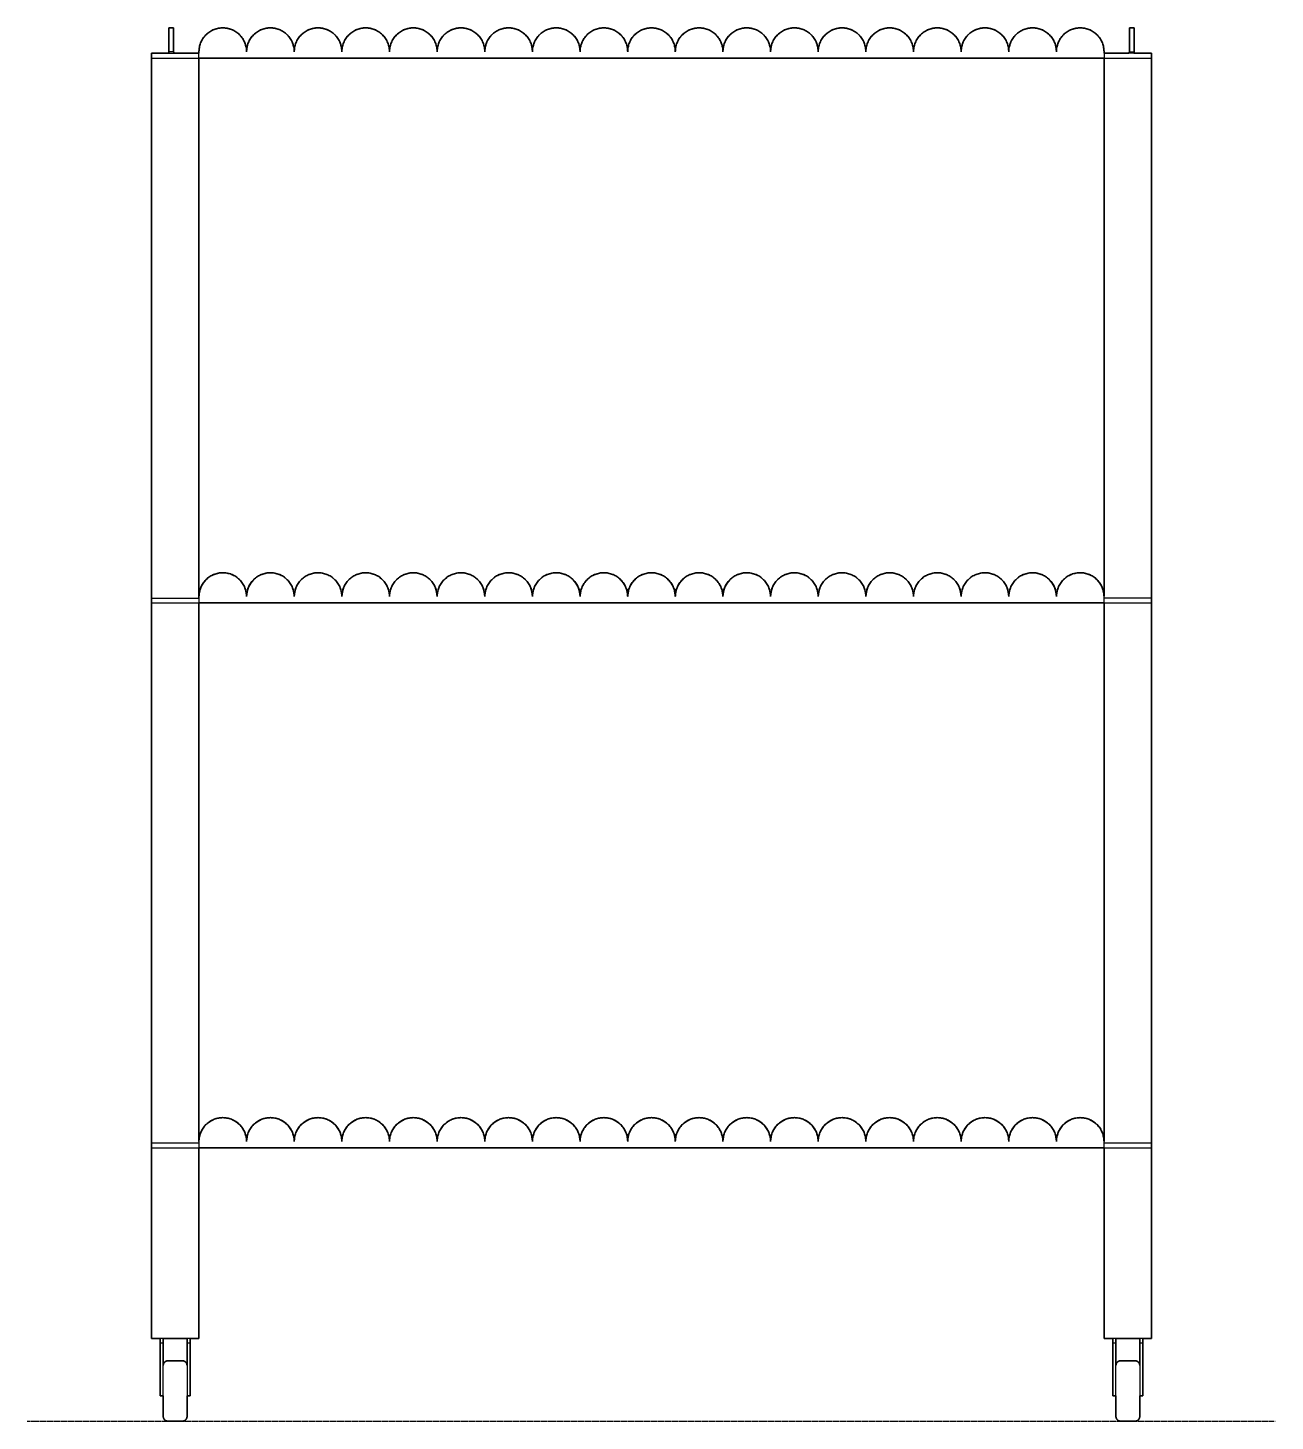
# Model space of a CAD drawing. Header units: millimetres. Extents: x 0 to 1565, y -726 to 877.
# Drawn here: x 0 to 786, y 0 to 877 of the extents above; entities that cross this region are included whole.
import ezdxf

# ---------------------------------------------------------------- set-up
doc = ezdxf.new("R2010")
doc.units = ezdxf.units.MM
doc.linetypes.add('Dots', pattern=[1, 0, -1])
doc.layers.add('Blocks', color=7, linetype='Continuous')
for name, color, linetype, lineweight, true_color in [('Blocks$Inner', 7, 'Continuous', 25, 0x007f00), ('Blocks$Outline', 7, 'Continuous', 35, 0xff3f3f), ('Groud', 7, 'Dots', 25, 0x243775)]:
    doc.layers.add(name, color=color, linetype=linetype, lineweight=lineweight, true_color=true_color)

# ---------------------------------------------------------------- blocks, each defined once
blk = doc.blocks.new('Arcs High Trolley Front')
at = {"layer": 'Blocks$Inner'}
for p, q in [((85.27, 49.04), (85.27, 52.04)), ((102.27, 49.04), (100.27, 49.04)), ((685.27, 49.04), (685.27, 52.04)), ((702.27, 49.04), (700.27, 49.04))]:
    blk.add_line(p, q, dxfattribs=at)
for points in [[(92.77, 861.04), (92.74, 861.04), (92.71, 861.04), (92.67, 861.05), (92.64, 861.05), (92.6, 861.06), (92.57, 861.06), (92.54, 861.07), (92.5, 861.08), (92.47, 861.09), (92.44, 861.1), (92.41, 861.11), (92.38, 861.12), (92.34, 861.14), (92.31, 861.15), (92.28, 861.17), (92.25, 861.19), (92.23, 861.21), (92.2, 861.22), (92.17, 861.25), (92.14, 861.27), (92.12, 861.29), (92.09, 861.31), (92.07, 861.33), (92.04, 861.36), (92.02, 861.38), (92, 861.41), (91.98, 861.44), (91.96, 861.47), (91.94, 861.49), (91.92, 861.52), (91.9, 861.55), (91.89, 861.58), (91.87, 861.61), (91.86, 861.64), (91.84, 861.67), (91.83, 861.71), (91.82, 861.74), (91.81, 861.77), (91.8, 861.81), (91.8, 861.84), (91.79, 861.87), (91.78, 861.91), (91.78, 861.94), (91.78, 861.97), (91.78, 862.01), (91.77, 862.04), (88.77, 862.04), (88.77, 877.04), (91.77, 877.04), (91.77, 862.04)], [(692.77, 861.04), (692.8, 861.04), (692.83, 861.04), (692.87, 861.05), (692.9, 861.05), (692.94, 861.06), (692.97, 861.06), (693, 861.07), (693.04, 861.08), (693.07, 861.09), (693.1, 861.1), (693.13, 861.11), (693.16, 861.12), (693.19, 861.14), (693.23, 861.15), (693.26, 861.17), (693.29, 861.19), (693.31, 861.21), (693.34, 861.22), (693.37, 861.25), (693.4, 861.27), (693.42, 861.29), (693.45, 861.31), (693.47, 861.33), (693.5, 861.36), (693.52, 861.38), (693.54, 861.41), (693.56, 861.44), (693.58, 861.47), (693.6, 861.49), (693.62, 861.52), (693.64, 861.55), (693.65, 861.58), (693.67, 861.61), (693.68, 861.64), (693.7, 861.67), (693.71, 861.71), (693.72, 861.74), (693.73, 861.77), (693.74, 861.81), (693.74, 861.84), (693.75, 861.87), (693.76, 861.91), (693.76, 861.94), (693.76, 861.97), (693.76, 862.01), (693.77, 862.04), (696.77, 862.04), (696.77, 877.04), (693.77, 877.04), (693.77, 862.04)], [(77.77, 518.04), (92.77, 518.04), (107.77, 518.04), (107.77, 550.04), (107.77, 858.04), (107.77, 858.06), (107.77, 862.04)], [(100.27, 17.23), (100.27, 15.93), (102.27, 15.93), (102.27, 17.23), (102.27, 49.04), (102.27, 52.04), (100.27, 52.04), (92.77, 52.04), (85.27, 52.04), (83.27, 52.04), (77.77, 52.04), (77.77, 172.04), (77.77, 175.04), (77.77, 483.04), (77.77, 515.04), (77.77, 518.04), (77.77, 550.04), (77.77, 858.04), (77.77, 861.04), (107.77, 861.04)], [(77.77, 858.04), (92.77, 858.04), (107.77, 858.04), (392.77, 858.04), (677.77, 858.04), (677.77, 858.04), (707.77, 858.04), (707.77, 861.04), (677.77, 861.04)], [(88.77, 862.04), (88.78, 861.92), (88.78, 861.79), (88.79, 861.66), (88.81, 861.54), (88.82, 861.41), (88.85, 861.29), (88.87, 861.16), (88.9, 861.04)], [(677.77, 862.04), (677.77, 858.06), (677.77, 858.04)], [(696.77, 862.04), (696.76, 861.92), (696.76, 861.79), (696.75, 861.66), (696.73, 861.54), (696.72, 861.41), (696.69, 861.29), (696.67, 861.16), (696.64, 861.04)], [(707.77, 518.04), (692.77, 518.04), (677.77, 518.04), (677.77, 550.04), (677.77, 858.04), (677.77, 858.06)], [(707.77, 858.04), (707.77, 550.04), (707.77, 518.04), (707.77, 515.04), (707.77, 483.04), (707.77, 175.04), (707.77, 172.04)], [(107.77, 519.04), (107.77, 515.06), (107.77, 515.04), (107.77, 483.04), (107.77, 175.04), (107.77, 175.04), (92.77, 175.04), (77.77, 175.04)], [(707.77, 175.04), (692.77, 175.04), (677.77, 175.04), (677.77, 483.04), (677.77, 515.04), (677.77, 515.06), (677.77, 519.04)], [(77.77, 515.04), (107.77, 515.04), (392.77, 515.04), (677.77, 515.04), (707.77, 515.04)], [(107.77, 176.04), (107.77, 172.06), (107.77, 172.04), (107.77, 52.04), (102.27, 52.04)], [(700.27, 17.23), (700.27, 15.93), (702.27, 15.93), (702.27, 17.23), (702.27, 49.04), (702.27, 52.04), (700.27, 52.04), (692.77, 52.04), (685.27, 52.04), (683.27, 52.04), (677.77, 52.04), (677.77, 172.04), (677.77, 172.06), (677.77, 176.04)], [(77.77, 172.04), (107.77, 172.04), (392.77, 172.04), (677.77, 172.04), (692.77, 172.04), (707.77, 172.04), (707.77, 52.04), (702.27, 52.04)], [(83.27, 49.04), (83.27, 17.23), (83.27, 15.93), (85.27, 15.93), (85.27, 17.23), (85.27, 49.04), (83.27, 49.04), (83.27, 52.04)], [(100.27, 52.04), (100.27, 49.04), (100.27, 35.04)], [(683.27, 52.04), (683.27, 49.04), (683.27, 17.23), (683.27, 15.93), (685.27, 15.93), (685.27, 17.23), (685.27, 49.04), (683.27, 49.04)], [(700.27, 52.04), (700.27, 49.04), (700.27, 35.04)]]:
    blk.add_lwpolyline(points, dxfattribs=at)
for points in [[(100.27, 35), (100.27, 19), (100.27, 3), (100.27, 2.9), (100.27, 2.8), (100.26, 2.69), (100.25, 2.59), (100.23, 2.49), (100.21, 2.39), (100.19, 2.29), (100.16, 2.19), (100.13, 2.09), (100.1, 2), (100.07, 1.9), (100.03, 1.8), (99.98, 1.71), (99.94, 1.62), (99.89, 1.53), (99.84, 1.44), (99.78, 1.35), (99.73, 1.27), (99.66, 1.19), (99.6, 1.11), (99.54, 1.03), (99.47, 0.95), (99.4, 0.88), (99.32, 0.81), (99.25, 0.74), (99.17, 0.67), (99.09, 0.61), (99, 0.55), (98.92, 0.49), (98.83, 0.44), (98.74, 0.39), (98.65, 0.34), (98.56, 0.29), (98.47, 0.25), (98.38, 0.21), (98.28, 0.17), (98.18, 0.14), (98.08, 0.11), (97.98, 0.09), (97.88, 0.06), (97.78, 0.04), (97.68, 0.03), (97.58, 0.02), (97.48, 0.01), (97.38, 0), (97.27, 0), (88.27, 0), (88.17, 0), (88.07, 0.01), (87.97, 0.02), (87.87, 0.03), (87.76, 0.04), (87.66, 0.06), (87.56, 0.09), (87.47, 0.11), (87.37, 0.14), (87.27, 0.17), (87.17, 0.21), (87.08, 0.25), (86.99, 0.29), (86.89, 0.34), (86.8, 0.39), (86.72, 0.44), (86.63, 0.49), (86.54, 0.55), (86.46, 0.61), (86.38, 0.67), (86.3, 0.74), (86.23, 0.81), (86.15, 0.88), (86.08, 0.95), (86.01, 1.03), (85.95, 1.11), (85.88, 1.19), (85.82, 1.27), (85.77, 1.35), (85.71, 1.44), (85.66, 1.53), (85.61, 1.62), (85.57, 1.71), (85.52, 1.8), (85.48, 1.9), (85.45, 2), (85.42, 2.09), (85.39, 2.19), (85.36, 2.29), (85.34, 2.39), (85.32, 2.49), (85.3, 2.59), (85.29, 2.69), (85.28, 2.8), (85.28, 2.9), (85.27, 3), (85.27, 35), (85.28, 35.1), (85.28, 35.2), (85.29, 35.31), (85.3, 35.41), (85.32, 35.51), (85.34, 35.61), (85.36, 35.71), (85.39, 35.81), (85.42, 35.91), (85.45, 36), (85.48, 36.1), (85.52, 36.2), (85.57, 36.29), (85.61, 36.38), (85.66, 36.47), (85.71, 36.56), (85.77, 36.65), (85.82, 36.73), (85.88, 36.81), (85.95, 36.89), (86.01, 36.97), (86.08, 37.05), (86.15, 37.12), (86.23, 37.19), (86.3, 37.26), (86.38, 37.33), (86.46, 37.39), (86.54, 37.45), (86.63, 37.51), (86.72, 37.56), (86.8, 37.61), (86.89, 37.66), (86.99, 37.71), (87.08, 37.75), (87.17, 37.79), (87.27, 37.83), (87.37, 37.86), (87.47, 37.89), (87.56, 37.91), (87.66, 37.94), (87.76, 37.96), (87.87, 37.97), (87.97, 37.98), (88.07, 37.99), (88.17, 38), (88.27, 38), (97.27, 38), (97.38, 38), (97.48, 37.99), (97.58, 37.98), (97.68, 37.97), (97.78, 37.96), (97.88, 37.94), (97.98, 37.91), (98.08, 37.89), (98.18, 37.86), (98.28, 37.83), (98.38, 37.79), (98.47, 37.75), (98.56, 37.71), (98.65, 37.66), (98.74, 37.61), (98.83, 37.56), (98.92, 37.51), (99, 37.45), (99.09, 37.39), (99.17, 37.33), (99.25, 37.26), (99.32, 37.19), (99.4, 37.12), (99.47, 37.05), (99.54, 36.97), (99.6, 36.89), (99.66, 36.81), (99.73, 36.73), (99.78, 36.65), (99.84, 36.56), (99.89, 36.47), (99.94, 36.38), (99.98, 36.29), (100.03, 36.2), (100.07, 36.1), (100.1, 36), (100.13, 35.91), (100.16, 35.81), (100.19, 35.71), (100.21, 35.61), (100.23, 35.51), (100.25, 35.41), (100.26, 35.31), (100.27, 35.2), (100.27, 35.1)], [(700.27, 35), (700.27, 19), (700.27, 3), (700.26, 2.9), (700.26, 2.8), (700.25, 2.69), (700.24, 2.59), (700.22, 2.49), (700.2, 2.39), (700.18, 2.29), (700.15, 2.19), (700.12, 2.09), (700.09, 2), (700.06, 1.9), (700.02, 1.8), (699.97, 1.71), (699.93, 1.62), (699.88, 1.53), (699.83, 1.44), (699.77, 1.35), (699.72, 1.27), (699.66, 1.19), (699.59, 1.11), (699.53, 1.03), (699.46, 0.95), (699.39, 0.88), (699.31, 0.81), (699.24, 0.74), (699.16, 0.67), (699.08, 0.61), (699, 0.55), (698.91, 0.49), (698.82, 0.44), (698.74, 0.39), (698.65, 0.34), (698.55, 0.29), (698.46, 0.25), (698.37, 0.21), (698.27, 0.17), (698.17, 0.14), (698.07, 0.11), (697.98, 0.09), (697.88, 0.06), (697.78, 0.04), (697.67, 0.03), (697.57, 0.02), (697.47, 0.01), (697.37, 0), (697.27, 0), (688.27, 0), (688.16, 0), (688.06, 0.01), (687.96, 0.02), (687.86, 0.03), (687.76, 0.04), (687.66, 0.06), (687.56, 0.09), (687.46, 0.11), (687.36, 0.14), (687.26, 0.17), (687.16, 0.21), (687.07, 0.25), (686.98, 0.29), (686.89, 0.34), (686.8, 0.39), (686.71, 0.44), (686.62, 0.49), (686.54, 0.55), (686.45, 0.61), (686.37, 0.67), (686.29, 0.74), (686.22, 0.81), (686.14, 0.88), (686.07, 0.95), (686, 1.03), (685.94, 1.11), (685.88, 1.19), (685.81, 1.27), (685.76, 1.35), (685.7, 1.44), (685.65, 1.53), (685.6, 1.62), (685.56, 1.71), (685.51, 1.8), (685.47, 1.9), (685.44, 2), (685.41, 2.09), (685.38, 2.19), (685.35, 2.29), (685.33, 2.39), (685.31, 2.49), (685.29, 2.59), (685.28, 2.69), (685.27, 2.8), (685.27, 2.9), (685.27, 3), (685.27, 35), (685.27, 35.1), (685.27, 35.2), (685.28, 35.31), (685.29, 35.41), (685.31, 35.51), (685.33, 35.61), (685.35, 35.71), (685.38, 35.81), (685.41, 35.91), (685.44, 36), (685.47, 36.1), (685.51, 36.2), (685.56, 36.29), (685.6, 36.38), (685.65, 36.47), (685.7, 36.56), (685.76, 36.65), (685.81, 36.73), (685.88, 36.81), (685.94, 36.89), (686, 36.97), (686.07, 37.05), (686.14, 37.12), (686.22, 37.19), (686.29, 37.26), (686.37, 37.33), (686.45, 37.39), (686.54, 37.45), (686.62, 37.51), (686.71, 37.56), (686.8, 37.61), (686.89, 37.66), (686.98, 37.71), (687.07, 37.75), (687.16, 37.79), (687.26, 37.83), (687.36, 37.86), (687.46, 37.89), (687.56, 37.91), (687.66, 37.94), (687.76, 37.96), (687.86, 37.97), (687.96, 37.98), (688.06, 37.99), (688.16, 38), (688.27, 38), (697.27, 38), (697.37, 38), (697.47, 37.99), (697.57, 37.98), (697.67, 37.97), (697.78, 37.96), (697.88, 37.94), (697.98, 37.91), (698.07, 37.89), (698.17, 37.86), (698.27, 37.83), (698.37, 37.79), (698.46, 37.75), (698.55, 37.71), (698.65, 37.66), (698.74, 37.61), (698.82, 37.56), (698.91, 37.51), (699, 37.45), (699.08, 37.39), (699.16, 37.33), (699.24, 37.26), (699.31, 37.19), (699.39, 37.12), (699.46, 37.05), (699.53, 36.97), (699.59, 36.89), (699.66, 36.81), (699.72, 36.73), (699.77, 36.65), (699.83, 36.56), (699.88, 36.47), (699.93, 36.38), (699.97, 36.29), (700.02, 36.2), (700.06, 36.1), (700.09, 36), (700.12, 35.91), (700.15, 35.81), (700.18, 35.71), (700.2, 35.61), (700.22, 35.51), (700.24, 35.41), (700.25, 35.31), (700.26, 35.2), (700.26, 35.1)]]:
    blk.add_lwpolyline(points, close=True, dxfattribs=at)
at = {"layer": 'Blocks$Inner', "extrusion": (0, 0, -1)}
for centre in [(-122.77, 862.04), (-152.77, 862.04), (-182.77, 862.04), (-212.77, 862.04), (-242.77, 862.04), (-272.77, 862.04), (-302.77, 862.04), (-332.77, 862.04), (-362.77, 862.04), (-392.77, 862.04), (-422.77, 862.04), (-452.77, 862.04), (-482.77, 862.04), (-512.77, 862.04), (-542.77, 862.04), (-572.77, 862.04), (-602.77, 862.04), (-632.77, 862.04), (-662.77, 862.04), (-122.77, 176.04), (-152.77, 176.04), (-182.77, 176.04), (-212.77, 176.04), (-242.77, 176.04), (-272.77, 176.04), (-302.77, 176.04), (-332.77, 176.04), (-362.77, 176.04), (-392.77, 176.04), (-422.77, 176.04), (-452.77, 176.04), (-482.77, 176.04), (-512.77, 176.04), (-542.77, 176.04), (-572.77, 176.04), (-602.77, 176.04), (-632.77, 176.04), (-662.77, 176.04)]:
    blk.add_arc(centre, 15, 0, 180, dxfattribs=at)
at = {"layer": 'Blocks$Inner'}
for centre in [(122.77, 519.04), (152.77, 519.04), (182.77, 519.04), (212.77, 519.04), (242.77, 519.04), (272.77, 519.04), (302.77, 519.04), (332.77, 519.04), (362.77, 519.04), (392.77, 519.04), (422.77, 519.04), (452.77, 519.04), (482.77, 519.04), (512.77, 519.04), (542.77, 519.04), (572.77, 519.04), (602.77, 519.04), (632.77, 519.04), (662.77, 519.04)]:
    blk.add_arc(centre, 15, 0, 180, dxfattribs=at)
at = {"layer": 'Blocks$Outline'}
for points in [[(88.77, 877.04), (91.77, 877.04)], [(88.77, 862.04), (88.77, 877.04)], [(91.77, 877.04), (91.77, 862.04)], [(693.77, 862.04), (693.77, 877.04)], [(693.77, 877.04), (696.77, 877.04)], [(696.77, 877.04), (696.77, 862.04)], [(77.77, 858.04), (77.77, 861.04)], [(77.77, 861.04), (88.9, 861.04)], [(88.78, 861.92), (88.77, 862.04)], [(88.78, 861.79), (88.78, 861.92)], [(88.79, 861.66), (88.78, 861.79)], [(88.81, 861.54), (88.79, 861.66)], [(88.82, 861.41), (88.81, 861.54)], [(88.85, 861.29), (88.82, 861.41)], [(88.87, 861.16), (88.85, 861.29)], [(88.9, 861.04), (88.87, 861.16)], [(91.77, 862.04), (91.78, 862.01)], [(91.78, 862.01), (91.78, 861.97)], [(91.78, 861.97), (91.78, 861.94)], [(91.78, 861.94), (91.78, 861.91)], [(91.78, 861.91), (91.79, 861.87)], [(91.79, 861.87), (91.8, 861.84)], [(91.8, 861.84), (91.8, 861.81)], [(91.8, 861.81), (91.81, 861.77)], [(91.81, 861.77), (91.82, 861.74)], [(91.82, 861.74), (91.83, 861.71)], [(91.83, 861.71), (91.84, 861.67)], [(91.84, 861.67), (91.86, 861.64)], [(91.86, 861.64), (91.87, 861.61)], [(91.87, 861.61), (91.89, 861.58)], [(91.89, 861.58), (91.9, 861.55)], [(91.9, 861.55), (91.92, 861.52)], [(91.92, 861.52), (91.94, 861.49)], [(91.94, 861.49), (91.96, 861.47)], [(91.96, 861.47), (91.98, 861.44)], [(91.98, 861.44), (92, 861.41)], [(92, 861.41), (92.02, 861.38)], [(92.02, 861.38), (92.04, 861.36)], [(92.04, 861.36), (92.07, 861.33)], [(92.07, 861.33), (92.09, 861.31)], [(92.09, 861.31), (92.12, 861.29)], [(92.12, 861.29), (92.14, 861.27)], [(92.14, 861.27), (92.17, 861.25)], [(92.17, 861.25), (92.2, 861.22)], [(92.2, 861.22), (92.23, 861.21)], [(92.23, 861.21), (92.25, 861.19)], [(92.25, 861.19), (92.28, 861.17)], [(92.28, 861.17), (92.31, 861.15)], [(92.31, 861.15), (92.34, 861.14)], [(92.34, 861.14), (92.38, 861.12)], [(92.38, 861.12), (92.41, 861.11)], [(92.41, 861.11), (92.44, 861.1)], [(92.44, 861.1), (92.47, 861.09)], [(92.47, 861.09), (92.5, 861.08)], [(92.5, 861.08), (92.54, 861.07)], [(92.54, 861.07), (92.57, 861.06)], [(92.57, 861.06), (92.6, 861.06)], [(92.6, 861.06), (92.64, 861.05)], [(92.64, 861.05), (92.67, 861.05)], [(92.67, 861.05), (92.71, 861.04)], [(92.71, 861.04), (92.74, 861.04)], [(92.74, 861.04), (107.77, 861.04)], [(107.77, 861.04), (107.77, 862.04)], [(677.77, 862.04), (677.77, 861.04)], [(677.77, 861.04), (692.77, 861.04)], [(692.77, 861.04), (692.8, 861.04)], [(692.8, 861.04), (692.83, 861.04)], [(692.83, 861.04), (692.87, 861.05)], [(692.87, 861.05), (692.9, 861.05)], [(692.9, 861.05), (692.94, 861.06)], [(692.94, 861.06), (692.97, 861.06)], [(692.97, 861.06), (693, 861.07)], [(693, 861.07), (693.04, 861.08)], [(693.04, 861.08), (693.07, 861.09)], [(693.07, 861.09), (693.1, 861.1)], [(693.1, 861.1), (693.13, 861.11)], [(693.13, 861.11), (693.16, 861.12)], [(693.16, 861.12), (693.19, 861.14)], [(693.19, 861.14), (693.23, 861.15)], [(693.23, 861.15), (693.26, 861.17)], [(693.26, 861.17), (693.29, 861.19)], [(693.29, 861.19), (693.31, 861.21)], [(693.31, 861.21), (693.34, 861.22)], [(693.34, 861.22), (693.37, 861.25)], [(693.37, 861.25), (693.4, 861.27)], [(693.4, 861.27), (693.42, 861.29)], [(693.42, 861.29), (693.45, 861.31)], [(693.45, 861.31), (693.47, 861.33)], [(693.47, 861.33), (693.5, 861.36)], [(693.5, 861.36), (693.52, 861.38)], [(693.52, 861.38), (693.54, 861.41)], [(693.54, 861.41), (693.56, 861.44)], [(693.56, 861.44), (693.58, 861.47)], [(693.58, 861.47), (693.6, 861.49)], [(693.6, 861.49), (693.62, 861.52)], [(693.62, 861.52), (693.64, 861.55)], [(693.64, 861.55), (693.65, 861.58)], [(693.65, 861.58), (693.67, 861.61)], [(693.67, 861.61), (693.68, 861.64)], [(693.68, 861.64), (693.7, 861.67)], [(693.7, 861.67), (693.71, 861.71)], [(693.71, 861.71), (693.72, 861.74)], [(693.72, 861.74), (693.73, 861.77)], [(693.73, 861.77), (693.74, 861.81)], [(693.74, 861.84), (693.75, 861.87)], [(693.74, 861.81), (693.74, 861.84)], [(693.75, 861.87), (693.76, 861.91)], [(693.76, 862.01), (693.77, 862.04)], [(693.76, 861.97), (693.76, 862.01)], [(693.76, 861.94), (693.76, 861.97)], [(693.76, 861.91), (693.76, 861.94)], [(696.67, 861.16), (696.64, 861.04)], [(696.64, 861.04), (707.77, 861.04)], [(696.69, 861.29), (696.67, 861.16)], [(696.72, 861.41), (696.69, 861.29)], [(696.73, 861.54), (696.72, 861.41)], [(696.75, 861.66), (696.73, 861.54)], [(696.76, 861.79), (696.75, 861.66)], [(696.77, 862.04), (696.76, 861.92)], [(696.76, 861.92), (696.76, 861.79)], [(707.77, 861.04), (707.77, 858.04)], [(77.77, 550.04), (77.77, 858.04)], [(392.77, 858.04), (107.77, 858.04)], [(107.77, 858.04), (107.77, 550.04)], [(677.77, 858.04), (392.77, 858.04)], [(677.77, 550.04), (677.77, 858.04)], [(707.77, 858.04), (707.77, 550.04)], [(77.77, 518.04), (77.77, 550.04)], [(107.77, 550.04), (107.77, 519.37)], [(677.77, 519.37), (677.77, 550.04)], [(707.77, 550.04), (707.77, 518.04)], [(77.77, 515.04), (77.77, 518.04)], [(707.77, 518.04), (707.77, 515.04)], [(77.77, 483.04), (77.77, 515.04)], [(392.77, 515.04), (107.77, 515.04)], [(107.77, 515.04), (107.77, 483.04)], [(677.77, 515.04), (392.77, 515.04)], [(677.77, 483.04), (677.77, 515.04)], [(707.77, 515.04), (707.77, 483.04)], [(77.77, 175.04), (77.77, 483.04)], [(107.77, 483.04), (107.77, 176.54)], [(677.76, 176.21), (677.77, 483.04)], [(707.77, 483.04), (707.77, 175.04)], [(77.77, 172.04), (77.77, 175.04)], [(77.77, 52.04), (77.77, 172.04)], [(392.77, 172.04), (107.77, 172.04)], [(107.77, 172.04), (107.77, 52.04)], [(677.77, 172.04), (392.77, 172.04)], [(677.77, 52.04), (677.77, 172.04)], [(707.77, 175.04), (707.77, 172.04)], [(707.77, 172.04), (707.77, 52.04)], [(83.27, 52.04), (77.77, 52.04)], [(83.27, 49.04), (83.27, 52.04)], [(83.27, 17.23), (83.27, 49.04)], [(92.77, 52.04), (85.27, 52.04)], [(85.27, 52.04), (85.27, 49.04)], [(85.27, 49.04), (85.27, 35)], [(100.27, 52.04), (92.77, 52.04)], [(100.27, 49.04), (100.27, 52.04)], [(100.27, 35.04), (100.27, 49.04)], [(107.77, 52.04), (102.27, 52.04)], [(102.27, 52.04), (102.27, 49.04)], [(102.27, 49.04), (102.27, 17.23)], [(683.27, 52.04), (677.77, 52.04)], [(683.27, 49.04), (683.27, 52.04)], [(683.27, 17.23), (683.27, 49.04)], [(692.77, 52.04), (685.27, 52.04)], [(685.27, 52.04), (685.27, 49.04)], [(685.27, 49.04), (685.27, 35)], [(700.27, 52.04), (692.77, 52.04)], [(700.27, 49.04), (700.27, 52.04)], [(700.27, 35.04), (700.27, 49.04)], [(707.77, 52.04), (702.27, 52.04)], [(702.27, 52.04), (702.27, 49.04)], [(702.27, 49.04), (702.27, 17.23)], [(85.27, 35), (85.28, 35.1)], [(85.28, 35.2), (85.29, 35.31)], [(85.28, 35.1), (85.28, 35.2)], [(85.29, 35.31), (85.3, 35.41)], [(85.3, 35.41), (85.32, 35.51)], [(85.32, 35.51), (85.34, 35.61)], [(85.34, 35.61), (85.36, 35.71)], [(85.36, 35.71), (85.39, 35.81)], [(85.39, 35.81), (85.42, 35.91)], [(85.42, 35.91), (85.45, 36)], [(85.45, 36), (85.48, 36.1)], [(85.48, 36.1), (85.52, 36.2)], [(85.52, 36.2), (85.57, 36.29)], [(85.57, 36.29), (85.61, 36.38)], [(85.61, 36.38), (85.66, 36.47)], [(85.66, 36.47), (85.71, 36.56)], [(85.71, 36.56), (85.77, 36.65)], [(85.77, 36.65), (85.82, 36.73)], [(85.82, 36.73), (85.88, 36.81)], [(85.88, 36.81), (85.95, 36.89)], [(85.95, 36.89), (86.01, 36.97)], [(86.01, 36.97), (86.08, 37.05)], [(86.08, 37.05), (86.15, 37.12)], [(86.15, 37.12), (86.23, 37.19)], [(86.23, 37.19), (86.3, 37.26)], [(86.3, 37.26), (86.38, 37.33)], [(86.38, 37.33), (86.46, 37.39)], [(86.46, 37.39), (86.54, 37.45)], [(86.54, 37.45), (86.63, 37.51)], [(86.63, 37.51), (86.72, 37.56)], [(86.72, 37.56), (86.8, 37.61)], [(86.8, 37.61), (86.89, 37.66)], [(86.89, 37.66), (86.99, 37.71)], [(86.99, 37.71), (87.08, 37.75)], [(87.08, 37.75), (87.17, 37.79)], [(87.17, 37.79), (87.27, 37.83)], [(87.27, 37.83), (87.37, 37.86)], [(87.37, 37.86), (87.47, 37.89)], [(87.47, 37.89), (87.56, 37.91)], [(87.56, 37.91), (87.66, 37.94)], [(87.66, 37.94), (87.76, 37.96)], [(87.76, 37.96), (87.87, 37.97)], [(87.87, 37.97), (87.97, 37.98)], [(87.97, 37.98), (88.07, 37.99)], [(88.07, 37.99), (88.17, 38)], [(88.17, 38), (88.27, 38)], [(88.27, 38), (97.27, 38)], [(97.27, 38), (97.38, 38)], [(97.38, 38), (97.48, 37.99)], [(97.48, 37.99), (97.58, 37.98)], [(97.58, 37.98), (97.68, 37.97)], [(97.68, 37.97), (97.78, 37.96)], [(97.78, 37.96), (97.88, 37.94)], [(97.88, 37.94), (97.98, 37.91)], [(97.98, 37.91), (98.08, 37.89)], [(98.08, 37.89), (98.18, 37.86)], [(98.18, 37.86), (98.28, 37.83)], [(98.28, 37.83), (98.38, 37.79)], [(98.38, 37.79), (98.47, 37.75)], [(98.47, 37.75), (98.56, 37.71)], [(98.56, 37.71), (98.65, 37.66)], [(98.65, 37.66), (98.74, 37.61)], [(98.74, 37.61), (98.83, 37.56)], [(98.83, 37.56), (98.92, 37.51)], [(98.92, 37.51), (99, 37.45)], [(99, 37.45), (99.09, 37.39)], [(99.09, 37.39), (99.17, 37.33)], [(99.17, 37.33), (99.25, 37.26)], [(99.25, 37.26), (99.32, 37.19)], [(99.32, 37.19), (99.4, 37.12)], [(99.4, 37.12), (99.47, 37.05)], [(99.47, 37.05), (99.54, 36.97)], [(99.54, 36.97), (99.6, 36.89)], [(99.6, 36.89), (99.66, 36.81)], [(99.66, 36.81), (99.73, 36.73)], [(99.73, 36.73), (99.78, 36.65)], [(99.78, 36.65), (99.84, 36.56)], [(99.84, 36.56), (99.89, 36.47)], [(99.89, 36.47), (99.94, 36.38)], [(99.94, 36.38), (99.98, 36.29)], [(99.98, 36.29), (100.03, 36.2)], [(100.03, 36.2), (100.07, 36.1)], [(100.07, 36.1), (100.1, 36)], [(100.1, 36), (100.13, 35.91)], [(100.13, 35.91), (100.16, 35.81)], [(100.16, 35.81), (100.19, 35.71)], [(100.19, 35.71), (100.21, 35.61)], [(100.21, 35.61), (100.23, 35.51)], [(100.23, 35.51), (100.25, 35.41)], [(100.25, 35.41), (100.26, 35.31)], [(100.26, 35.31), (100.27, 35.2)], [(100.27, 35.2), (100.27, 35.1)], [(100.27, 35.1), (100.27, 35.04)], [(685.27, 35.2), (685.28, 35.31)], [(685.27, 35.1), (685.27, 35.2)], [(685.27, 35), (685.27, 35.1)], [(685.28, 35.31), (685.29, 35.41)], [(685.29, 35.41), (685.31, 35.51)], [(685.31, 35.51), (685.33, 35.61)], [(685.33, 35.61), (685.35, 35.71)], [(685.35, 35.71), (685.38, 35.81)], [(685.38, 35.81), (685.41, 35.91)], [(685.41, 35.91), (685.44, 36)], [(685.44, 36), (685.47, 36.1)], [(685.47, 36.1), (685.51, 36.2)], [(685.51, 36.2), (685.56, 36.29)], [(685.56, 36.29), (685.6, 36.38)], [(685.6, 36.38), (685.65, 36.47)], [(685.65, 36.47), (685.7, 36.56)], [(685.7, 36.56), (685.76, 36.65)], [(685.76, 36.65), (685.81, 36.73)], [(685.81, 36.73), (685.88, 36.81)], [(685.88, 36.81), (685.94, 36.89)], [(685.94, 36.89), (686, 36.97)], [(686, 36.97), (686.07, 37.05)], [(686.07, 37.05), (686.14, 37.12)], [(686.14, 37.12), (686.22, 37.19)], [(686.22, 37.19), (686.29, 37.26)], [(686.29, 37.26), (686.37, 37.33)], [(686.37, 37.33), (686.45, 37.39)], [(686.45, 37.39), (686.54, 37.45)], [(686.54, 37.45), (686.62, 37.51)], [(686.62, 37.51), (686.71, 37.56)], [(686.71, 37.56), (686.8, 37.61)], [(686.8, 37.61), (686.89, 37.66)], [(686.89, 37.66), (686.98, 37.71)], [(686.98, 37.71), (687.07, 37.75)], [(687.07, 37.75), (687.16, 37.79)], [(687.16, 37.79), (687.26, 37.83)], [(687.26, 37.83), (687.36, 37.86)], [(687.36, 37.86), (687.46, 37.89)], [(687.46, 37.89), (687.56, 37.91)], [(687.56, 37.91), (687.66, 37.94)], [(687.66, 37.94), (687.76, 37.96)], [(687.76, 37.96), (687.86, 37.97)], [(687.86, 37.97), (687.96, 37.98)], [(687.96, 37.98), (688.06, 37.99)], [(688.06, 37.99), (688.16, 38)], [(688.16, 38), (688.27, 38)], [(688.27, 38), (697.27, 38)], [(697.27, 38), (697.37, 38)], [(697.37, 38), (697.47, 37.99)], [(697.47, 37.99), (697.57, 37.98)], [(697.57, 37.98), (697.67, 37.97)], [(697.67, 37.97), (697.78, 37.96)], [(697.78, 37.96), (697.88, 37.94)], [(697.88, 37.94), (697.98, 37.91)], [(697.98, 37.91), (698.07, 37.89)], [(698.07, 37.89), (698.17, 37.86)], [(698.17, 37.86), (698.27, 37.83)], [(698.27, 37.83), (698.37, 37.79)], [(698.37, 37.79), (698.46, 37.75)], [(698.46, 37.75), (698.55, 37.71)], [(698.55, 37.71), (698.65, 37.66)], [(698.65, 37.66), (698.74, 37.61)], [(698.74, 37.61), (698.82, 37.56)], [(698.82, 37.56), (698.91, 37.51)], [(698.91, 37.51), (699, 37.45)], [(699, 37.45), (699.08, 37.39)], [(699.08, 37.39), (699.16, 37.33)], [(699.16, 37.33), (699.24, 37.26)], [(699.24, 37.26), (699.31, 37.19)], [(699.31, 37.19), (699.39, 37.12)], [(699.39, 37.12), (699.46, 37.05)], [(699.46, 37.05), (699.53, 36.97)], [(699.53, 36.97), (699.59, 36.89)], [(699.59, 36.89), (699.66, 36.81)], [(699.66, 36.81), (699.72, 36.73)], [(699.72, 36.73), (699.77, 36.65)], [(699.77, 36.65), (699.83, 36.56)], [(699.83, 36.56), (699.88, 36.47)], [(699.88, 36.47), (699.93, 36.38)], [(699.93, 36.38), (699.97, 36.29)], [(699.97, 36.29), (700.02, 36.2)], [(700.02, 36.2), (700.06, 36.1)], [(700.06, 36.1), (700.09, 36)], [(700.09, 36), (700.12, 35.91)], [(700.12, 35.91), (700.15, 35.81)], [(700.15, 35.81), (700.18, 35.71)], [(700.18, 35.71), (700.2, 35.61)], [(700.2, 35.61), (700.22, 35.51)], [(700.22, 35.51), (700.24, 35.41)], [(700.24, 35.41), (700.25, 35.31)], [(700.25, 35.31), (700.26, 35.2)], [(700.26, 35.2), (700.26, 35.1)], [(700.26, 35.1), (700.27, 35.04)], [(83.27, 15.93), (83.27, 17.23)], [(85.27, 15.93), (83.27, 15.93)], [(85.27, 3), (85.27, 15.93)], [(102.27, 15.93), (100.27, 15.93)], [(100.27, 15.93), (100.27, 3)], [(102.27, 17.23), (102.27, 15.93)], [(683.27, 15.93), (683.27, 17.23)], [(685.27, 15.93), (683.27, 15.93)], [(685.27, 3), (685.27, 15.93)], [(702.27, 15.93), (700.27, 15.93)], [(700.27, 15.93), (700.27, 3)], [(702.27, 17.23), (702.27, 15.93)], [(85.28, 2.9), (85.27, 3)], [(85.28, 2.8), (85.28, 2.9)], [(85.29, 2.69), (85.28, 2.8)], [(85.3, 2.59), (85.29, 2.69)], [(85.32, 2.49), (85.3, 2.59)], [(85.34, 2.39), (85.32, 2.49)], [(85.36, 2.29), (85.34, 2.39)], [(85.39, 2.19), (85.36, 2.29)], [(85.42, 2.09), (85.39, 2.19)], [(85.45, 2), (85.42, 2.09)], [(85.48, 1.9), (85.45, 2)], [(85.52, 1.8), (85.48, 1.9)], [(85.57, 1.71), (85.52, 1.8)], [(85.61, 1.62), (85.57, 1.71)], [(85.66, 1.53), (85.61, 1.62)], [(85.71, 1.44), (85.66, 1.53)], [(85.77, 1.35), (85.71, 1.44)], [(85.82, 1.27), (85.77, 1.35)], [(85.88, 1.19), (85.82, 1.27)], [(85.95, 1.11), (85.88, 1.19)], [(86.01, 1.03), (85.95, 1.11)], [(86.08, 0.95), (86.01, 1.03)], [(86.15, 0.88), (86.08, 0.95)], [(86.23, 0.81), (86.15, 0.88)], [(86.3, 0.74), (86.23, 0.81)], [(86.38, 0.67), (86.3, 0.74)], [(86.46, 0.61), (86.38, 0.67)], [(86.54, 0.55), (86.46, 0.61)], [(86.63, 0.49), (86.54, 0.55)], [(86.72, 0.44), (86.63, 0.49)], [(86.8, 0.39), (86.72, 0.44)], [(86.89, 0.34), (86.8, 0.39)], [(86.99, 0.29), (86.89, 0.34)], [(87.08, 0.25), (86.99, 0.29)], [(87.17, 0.21), (87.08, 0.25)], [(87.27, 0.17), (87.17, 0.21)], [(87.37, 0.14), (87.27, 0.17)], [(87.47, 0.11), (87.37, 0.14)], [(87.56, 0.09), (87.47, 0.11)], [(87.66, 0.06), (87.56, 0.09)], [(87.76, 0.04), (87.66, 0.06)], [(87.87, 0.03), (87.76, 0.04)], [(87.97, 0.02), (87.87, 0.03)], [(88.07, 0.01), (87.97, 0.02)], [(88.17, 0), (88.07, 0.01)], [(88.27, 0), (88.17, 0)], [(97.27, 0), (88.27, 0)], [(97.38, 0), (97.27, 0)], [(97.48, 0.01), (97.38, 0)], [(97.58, 0.02), (97.48, 0.01)], [(97.68, 0.03), (97.58, 0.02)], [(97.78, 0.04), (97.68, 0.03)], [(97.88, 0.06), (97.78, 0.04)], [(97.98, 0.09), (97.88, 0.06)], [(98.08, 0.11), (97.98, 0.09)], [(98.18, 0.14), (98.08, 0.11)], [(98.28, 0.17), (98.18, 0.14)], [(98.38, 0.21), (98.28, 0.17)], [(98.47, 0.25), (98.38, 0.21)], [(98.56, 0.29), (98.47, 0.25)], [(98.65, 0.34), (98.56, 0.29)], [(98.74, 0.39), (98.65, 0.34)], [(98.83, 0.44), (98.74, 0.39)], [(98.92, 0.49), (98.83, 0.44)], [(99, 0.55), (98.92, 0.49)], [(99.09, 0.61), (99, 0.55)], [(99.17, 0.67), (99.09, 0.61)], [(99.25, 0.74), (99.17, 0.67)], [(99.32, 0.81), (99.25, 0.74)], [(99.4, 0.88), (99.32, 0.81)], [(99.47, 0.95), (99.4, 0.88)], [(99.54, 1.03), (99.47, 0.95)], [(99.6, 1.11), (99.54, 1.03)], [(99.66, 1.19), (99.6, 1.11)], [(99.73, 1.27), (99.66, 1.19)], [(99.78, 1.35), (99.73, 1.27)], [(99.84, 1.44), (99.78, 1.35)], [(99.89, 1.53), (99.84, 1.44)], [(99.94, 1.62), (99.89, 1.53)], [(99.98, 1.71), (99.94, 1.62)], [(100.03, 1.8), (99.98, 1.71)], [(100.07, 1.9), (100.03, 1.8)], [(100.1, 2), (100.07, 1.9)], [(100.13, 2.09), (100.1, 2)], [(100.16, 2.19), (100.13, 2.09)], [(100.19, 2.29), (100.16, 2.19)], [(100.21, 2.39), (100.19, 2.29)], [(100.23, 2.49), (100.21, 2.39)], [(100.25, 2.59), (100.23, 2.49)], [(100.26, 2.69), (100.25, 2.59)], [(100.27, 2.8), (100.26, 2.69)], [(100.27, 3), (100.27, 2.9)], [(100.27, 2.9), (100.27, 2.8)], [(685.27, 2.9), (685.27, 3)], [(685.27, 2.8), (685.27, 2.9)], [(685.28, 2.69), (685.27, 2.8)], [(685.29, 2.59), (685.28, 2.69)], [(685.31, 2.49), (685.29, 2.59)], [(685.33, 2.39), (685.31, 2.49)], [(685.35, 2.29), (685.33, 2.39)], [(685.38, 2.19), (685.35, 2.29)], [(685.41, 2.09), (685.38, 2.19)], [(685.44, 2), (685.41, 2.09)], [(685.47, 1.9), (685.44, 2)], [(685.51, 1.8), (685.47, 1.9)], [(685.56, 1.71), (685.51, 1.8)], [(685.6, 1.62), (685.56, 1.71)], [(685.65, 1.53), (685.6, 1.62)], [(685.7, 1.44), (685.65, 1.53)], [(685.76, 1.35), (685.7, 1.44)], [(685.81, 1.27), (685.76, 1.35)], [(685.88, 1.19), (685.81, 1.27)], [(685.94, 1.11), (685.88, 1.19)], [(686, 1.03), (685.94, 1.11)], [(686.07, 0.95), (686, 1.03)], [(686.14, 0.88), (686.07, 0.95)], [(686.22, 0.81), (686.14, 0.88)], [(686.29, 0.74), (686.22, 0.81)], [(686.37, 0.67), (686.29, 0.74)], [(686.45, 0.61), (686.37, 0.67)], [(686.54, 0.55), (686.45, 0.61)], [(686.62, 0.49), (686.54, 0.55)], [(686.71, 0.44), (686.62, 0.49)], [(686.8, 0.39), (686.71, 0.44)], [(686.89, 0.34), (686.8, 0.39)], [(686.98, 0.29), (686.89, 0.34)], [(687.07, 0.25), (686.98, 0.29)], [(687.16, 0.21), (687.07, 0.25)], [(687.26, 0.17), (687.16, 0.21)], [(687.36, 0.14), (687.26, 0.17)], [(687.46, 0.11), (687.36, 0.14)], [(687.56, 0.09), (687.46, 0.11)], [(687.66, 0.06), (687.56, 0.09)], [(687.76, 0.04), (687.66, 0.06)], [(687.86, 0.03), (687.76, 0.04)], [(687.96, 0.02), (687.86, 0.03)], [(688.06, 0.01), (687.96, 0.02)], [(688.16, 0), (688.06, 0.01)], [(688.27, 0), (688.16, 0)], [(697.27, 0), (688.27, 0)], [(697.37, 0), (697.27, 0)], [(697.47, 0.01), (697.37, 0)], [(697.57, 0.02), (697.47, 0.01)], [(697.67, 0.03), (697.57, 0.02)], [(697.78, 0.04), (697.67, 0.03)], [(697.88, 0.06), (697.78, 0.04)], [(697.98, 0.09), (697.88, 0.06)], [(698.07, 0.11), (697.98, 0.09)], [(698.17, 0.14), (698.07, 0.11)], [(698.27, 0.17), (698.17, 0.14)], [(698.37, 0.21), (698.27, 0.17)], [(698.46, 0.25), (698.37, 0.21)], [(698.55, 0.29), (698.46, 0.25)], [(698.65, 0.34), (698.55, 0.29)], [(698.74, 0.39), (698.65, 0.34)], [(698.82, 0.44), (698.74, 0.39)], [(698.91, 0.49), (698.82, 0.44)], [(699, 0.55), (698.91, 0.49)], [(699.08, 0.61), (699, 0.55)], [(699.16, 0.67), (699.08, 0.61)], [(699.24, 0.74), (699.16, 0.67)], [(699.31, 0.81), (699.24, 0.74)], [(699.39, 0.88), (699.31, 0.81)], [(699.46, 0.95), (699.39, 0.88)], [(699.53, 1.03), (699.46, 0.95)], [(699.59, 1.11), (699.53, 1.03)], [(699.66, 1.19), (699.59, 1.11)], [(699.72, 1.27), (699.66, 1.19)], [(699.77, 1.35), (699.72, 1.27)], [(699.83, 1.44), (699.77, 1.35)], [(699.88, 1.53), (699.83, 1.44)], [(699.93, 1.62), (699.88, 1.53)], [(699.97, 1.71), (699.93, 1.62)], [(700.02, 1.8), (699.97, 1.71)], [(700.06, 1.9), (700.02, 1.8)], [(700.09, 2), (700.06, 1.9)], [(700.12, 2.09), (700.09, 2)], [(700.15, 2.19), (700.12, 2.09)], [(700.18, 2.29), (700.15, 2.19)], [(700.2, 2.39), (700.18, 2.29)], [(700.22, 2.49), (700.2, 2.39)], [(700.24, 2.59), (700.22, 2.49)], [(700.25, 2.69), (700.24, 2.59)], [(700.26, 2.8), (700.25, 2.69)], [(700.27, 3), (700.26, 2.9)], [(700.26, 2.9), (700.26, 2.8)]]:
    blk.add_lwpolyline(points, dxfattribs=at)
for points, weights, knots in [([(647.77, 862.12), (647.85, 877.04), (662.77, 877.04), (677.77, 877.04), (677.77, 862.04)], [0.997720779482, 0.708250860368, 1, 0.707106781187, 1], [848.322053, 848.322053, 848.322053, 871.791961, 871.791961, 895.353906, 895.353906, 895.353906]), ([(107.77, 862.04), (107.77, 877.04), (122.77, 877.04), (137.69, 877.04), (137.77, 862.12)], [1, 0.707106781187, 1, 0.708250895323, 0.99772071012], [0, 0, 0, 23.561945, 23.561945, 47.031851, 47.031851, 47.031851]), ([(137.77, 862.12), (137.85, 877.04), (152.77, 877.04), (167.69, 877.04), (167.77, 862.12)], [0.997720779482, 0.708250860368, 1, 0.708250895322, 0.99772071012], [47.215926, 47.215926, 47.215926, 70.685835, 70.685835, 94.155741, 94.155741, 94.155741]), ([(167.77, 862.12), (167.85, 877.04), (182.77, 877.04), (197.69, 877.04), (197.77, 862.12)], [0.997720779482, 0.708250860368, 1, 0.708250895322, 0.99772071012], [94.339816, 94.339816, 94.339816, 117.809725, 117.809725, 141.279631, 141.279631, 141.279631]), ([(197.77, 862.12), (197.85, 877.04), (212.77, 877.04), (227.69, 877.04), (227.77, 862.12)], [0.997720779482, 0.708250860368, 1, 0.708250895322, 0.99772071012], [141.463705, 141.463705, 141.463705, 164.933614, 164.933614, 188.40352, 188.40352, 188.40352]), ([(227.77, 862.12), (227.85, 877.04), (242.77, 877.04), (257.69, 877.04), (257.77, 862.12)], [0.997720779482, 0.708250860368, 1, 0.708250895322, 0.99772071012], [188.587595, 188.587595, 188.587595, 212.057504, 212.057504, 235.52741, 235.52741, 235.52741]), ([(257.77, 862.12), (257.85, 877.04), (272.77, 877.04), (287.69, 877.04), (287.77, 862.12)], [0.997720779586, 0.708250860316, 1, 0.708250895323, 0.99772071012], [235.711485, 235.711485, 235.711485, 259.181394, 259.181394, 282.6513, 282.6513, 282.6513]), ([(287.77, 862.12), (287.85, 877.04), (302.77, 877.04), (317.69, 877.04), (317.77, 862.12)], [0.997720779601, 0.708250860308, 1, 0.708250895323, 0.99772071012], [282.835375, 282.835375, 282.835375, 306.305284, 306.305284, 329.77519, 329.77519, 329.77519]), ([(317.77, 862.12), (317.85, 877.04), (332.77, 877.04), (347.69, 877.04), (347.77, 862.12)], [0.997720779556, 0.708250860331, 1, 0.708250895323, 0.99772071012], [329.959265, 329.959265, 329.959265, 353.429174, 353.429174, 376.89908, 376.89908, 376.89908]), ([(347.77, 862.12), (347.85, 877.04), (362.77, 877.04), (377.69, 877.04), (377.77, 862.12)], [0.997720779482, 0.708250860368, 1, 0.708250895323, 0.99772071012], [377.083154, 377.083154, 377.083154, 400.553063, 400.553063, 424.022969, 424.022969, 424.022969]), ([(377.77, 862.12), (377.85, 877.04), (392.77, 877.04), (407.69, 877.04), (407.77, 862.12)], [0.997720779542, 0.708250860338, 1, 0.708250895323, 0.99772071012], [424.207044, 424.207044, 424.207044, 447.676953, 447.676953, 471.146859, 471.146859, 471.146859]), ([(407.77, 862.12), (407.85, 877.04), (422.77, 877.04), (437.69, 877.04), (437.77, 862.12)], [0.997720779482, 0.708250860368, 1, 0.708250895323, 0.99772071012], [471.330934, 471.330934, 471.330934, 494.800843, 494.800843, 518.270749, 518.270749, 518.270749]), ([(437.77, 862.12), (437.85, 877.04), (452.77, 877.04), (467.69, 877.04), (467.77, 862.12)], [0.997720779541, 0.708250860338, 1, 0.708250895323, 0.99772071012], [518.454824, 518.454824, 518.454824, 541.924733, 541.924733, 565.394639, 565.394639, 565.394639]), ([(467.77, 862.12), (467.85, 877.04), (482.77, 877.04), (497.69, 877.04), (497.77, 862.12)], [0.997720779542, 0.708250860338, 1, 0.708250895323, 0.99772071012], [565.578714, 565.578714, 565.578714, 589.048623, 589.048623, 612.518529, 612.518529, 612.518529]), ([(497.77, 862.12), (497.85, 877.04), (512.77, 877.04), (527.69, 877.04), (527.77, 862.12)], [0.99772077949, 0.708250860364, 1, 0.708250895323, 0.99772071012], [612.702603, 612.702603, 612.702603, 636.172512, 636.172512, 659.642418, 659.642418, 659.642418]), ([(527.77, 862.12), (527.85, 877.04), (542.77, 877.04), (557.69, 877.04), (557.77, 862.12)], [0.997720779482, 0.708250860368, 1, 0.708250895323, 0.99772071012], [659.826493, 659.826493, 659.826493, 683.296402, 683.296402, 706.766308, 706.766308, 706.766308]), ([(557.77, 862.12), (557.85, 877.04), (572.77, 877.04), (587.69, 877.04), (587.77, 862.12)], [0.997720779601, 0.708250860308, 1, 0.708250895323, 0.99772071012], [706.950383, 706.950383, 706.950383, 730.420292, 730.420292, 753.890198, 753.890198, 753.890198]), ([(587.77, 862.12), (587.85, 877.04), (602.77, 877.04), (617.69, 877.04), (617.77, 862.12)], [0.997720779482, 0.708250860368, 1, 0.708250895323, 0.99772071012], [754.074273, 754.074273, 754.074273, 777.544182, 777.544182, 801.014088, 801.014088, 801.014088]), ([(617.77, 862.12), (617.85, 877.04), (632.77, 877.04), (647.69, 877.04), (647.77, 862.12)], [0.997720779541, 0.708250860338, 1, 0.708250895323, 0.99772071012], [801.198163, 801.198163, 801.198163, 824.668072, 824.668072, 848.137978, 848.137978, 848.137978]), ([(107.77, 519.37), (108.1, 534.04), (122.77, 534.04), (137.69, 534.04), (137.77, 519.12)], [0.990989733055, 0.71168342773, 1, 0.708250860313, 0.997720779592], [-1268.986329, -1268.986329, -1268.986329, -1245.792552, -1245.792552, -1222.32264, -1222.32264, -1222.32264]), ([(137.77, 519.12), (137.85, 534.04), (152.77, 534.04), (167.69, 534.04), (167.77, 519.12)], [0.99772071012, 0.708250895323, 1, 0.708250860309, 0.997720779601], [-1222.138565, -1222.138565, -1222.138565, -1198.668659, -1198.668659, -1175.19875, -1175.19875, -1175.19875]), ([(167.77, 519.12), (167.85, 534.04), (182.77, 534.04), (197.69, 534.04), (197.77, 519.12)], [0.99772071012, 0.708250895323, 1, 0.708250860308, 0.997720779601], [-1175.014676, -1175.014676, -1175.014676, -1151.54477, -1151.54477, -1128.074861, -1128.074861, -1128.074861]), ([(197.77, 519.12), (197.85, 534.04), (212.77, 534.04), (227.69, 534.04), (227.77, 519.12)], [0.99772071012, 0.708250895323, 1, 0.708250860368, 0.997720779482], [-1127.890786, -1127.890786, -1127.890786, -1104.42088, -1104.42088, -1080.950971, -1080.950971, -1080.950971]), ([(227.77, 519.12), (227.85, 534.04), (242.77, 534.04), (257.69, 534.04), (257.77, 519.12)], [0.99772071012, 0.708250895323, 1, 0.708250860368, 0.997720779482], [-1080.766896, -1080.766896, -1080.766896, -1057.29699, -1057.29699, -1033.827081, -1033.827081, -1033.827081]), ([(257.77, 519.12), (257.85, 534.04), (272.77, 534.04), (287.69, 534.04), (287.77, 519.12)], [0.99772071012, 0.708250895323, 1, 0.708250860309, 0.9977207796], [-1033.643006, -1033.643006, -1033.643006, -1010.1731, -1010.1731, -986.703191, -986.703191, -986.703191]), ([(287.77, 519.12), (287.85, 534.04), (302.77, 534.04), (317.69, 534.04), (317.77, 519.12)], [0.99772071012, 0.708250895323, 1, 0.708250860327, 0.997720779564], [-986.519116, -986.519116, -986.519116, -963.04921, -963.04921, -939.579301, -939.579301, -939.579301]), ([(317.77, 519.12), (317.85, 534.04), (332.77, 534.04), (347.69, 534.04), (347.77, 519.12)], [0.99772071012, 0.708250895323, 1, 0.708250860309, 0.997720779601], [-939.395227, -939.395227, -939.395227, -915.925321, -915.925321, -892.455412, -892.455412, -892.455412]), ([(347.77, 519.12), (347.85, 534.04), (362.77, 534.04), (377.69, 534.04), (377.77, 519.12)], [0.99772071012, 0.708250895323, 1, 0.708250860368, 0.997720779482], [-892.271337, -892.271337, -892.271337, -868.801431, -868.801431, -845.331522, -845.331522, -845.331522]), ([(377.77, 519.12), (377.85, 534.04), (392.77, 534.04), (407.69, 534.04), (407.77, 519.12)], [0.99772071012, 0.708250895323, 1, 0.708250860368, 0.997720779482], [-845.147447, -845.147447, -845.147447, -821.677541, -821.677541, -798.207632, -798.207632, -798.207632]), ([(407.77, 519.12), (407.85, 534.04), (422.77, 534.04), (437.69, 534.04), (437.77, 519.12)], [0.99772071012, 0.708250895323, 1, 0.708250860309, 0.997720779601], [-798.023557, -798.023557, -798.023557, -774.553651, -774.553651, -751.083742, -751.083742, -751.083742]), ([(437.77, 519.12), (437.85, 534.04), (452.77, 534.04), (467.69, 534.04), (467.77, 519.12)], [0.99772071012, 0.708250895323, 1, 0.708250860368, 0.997720779482], [-750.899667, -750.899667, -750.899667, -727.429761, -727.429761, -703.959852, -703.959852, -703.959852]), ([(467.77, 519.12), (467.85, 534.04), (482.77, 534.04), (497.69, 534.04), (497.77, 519.12)], [0.99772071012, 0.708250895323, 1, 0.708250860309, 0.9977207796], [-703.775778, -703.775778, -703.775778, -680.305872, -680.305872, -656.835963, -656.835963, -656.835963]), ([(497.77, 519.12), (497.85, 534.04), (512.77, 534.04), (527.69, 534.04), (527.77, 519.12)], [0.99772071012, 0.708250895323, 1, 0.708250860368, 0.997720779482], [-656.651888, -656.651888, -656.651888, -633.181982, -633.181982, -609.712073, -609.712073, -609.712073]), ([(527.77, 519.12), (527.85, 534.04), (542.77, 534.04), (557.69, 534.04), (557.77, 519.12)], [0.99772071012, 0.708250895323, 1, 0.708250860368, 0.997720779482], [-609.527998, -609.527998, -609.527998, -586.058092, -586.058092, -562.588183, -562.588183, -562.588183]), ([(557.77, 519.12), (557.85, 534.04), (572.77, 534.04), (587.69, 534.04), (587.77, 519.12)], [0.99772071012, 0.708250895323, 1, 0.708250860309, 0.997720779601], [-562.404108, -562.404108, -562.404108, -538.934202, -538.934202, -515.464293, -515.464293, -515.464293]), ([(587.77, 519.12), (587.85, 534.04), (602.77, 534.04), (617.69, 534.04), (617.77, 519.12)], [0.99772071012, 0.708250895323, 1, 0.708250860309, 0.9977207796], [-515.280218, -515.280218, -515.280218, -491.810312, -491.810312, -468.340403, -468.340403, -468.340403]), ([(617.77, 519.12), (617.85, 534.04), (632.77, 534.04), (647.69, 534.04), (647.77, 519.12)], [0.99772071012, 0.708250895323, 1, 0.708250860368, 0.997720779482], [-468.156329, -468.156329, -468.156329, -444.686422, -444.686422, -421.216514, -421.216514, -421.216514]), ([(647.77, 519.12), (647.85, 534.04), (662.77, 534.04), (677.44, 534.04), (677.77, 519.37)], [0.99772071012, 0.708250895323, 1, 0.711683427582, 0.990989733342], [-421.032439, -421.032439, -421.032439, -397.56253, -397.56253, -374.368753, -374.368753, -374.368753]), ([(107.77, 176.54), (108.26, 191.04), (122.77, 191.04), (137.68, 191.04), (137.77, 176.12)], [0.986591999093, 0.713971682855, 1, 0.708250895323, 0.99772071012], [0.552245, 0.552245, 0.552245, 23.561942, 23.561942, 47.031851, 47.031851, 47.031851]), ([(137.77, 176.12), (137.85, 191.04), (152.77, 191.04), (167.68, 191.04), (167.77, 176.12)], [0.997720779482, 0.708250860368, 1, 0.708250895323, 0.99772071012], [47.215926, 47.215926, 47.215926, 70.685835, 70.685835, 94.155741, 94.155741, 94.155741]), ([(167.77, 176.12), (167.85, 191.04), (182.77, 191.04), (197.68, 191.04), (197.77, 176.12)], [0.997720779571, 0.708250860323, 1, 0.708250895322, 0.99772071012], [94.339816, 94.339816, 94.339816, 117.809725, 117.809725, 141.279631, 141.279631, 141.279631]), ([(197.77, 176.12), (197.85, 191.04), (212.77, 191.04), (227.68, 191.04), (227.77, 176.12)], [0.997720779512, 0.708250860353, 1, 0.708250895322, 0.99772071012], [141.463705, 141.463705, 141.463705, 164.933614, 164.933614, 188.40352, 188.40352, 188.40352]), ([(227.77, 176.12), (227.85, 191.04), (242.77, 191.04), (257.68, 191.04), (257.77, 176.12)], [0.997720779542, 0.708250860338, 1, 0.708250895322, 0.99772071012], [188.587595, 188.587595, 188.587595, 212.057504, 212.057504, 235.52741, 235.52741, 235.52741]), ([(257.77, 176.12), (257.85, 191.04), (272.77, 191.04), (287.68, 191.04), (287.77, 176.12)], [0.997720779593, 0.708250860312, 1, 0.708250895323, 0.99772071012], [235.711485, 235.711485, 235.711485, 259.181394, 259.181394, 282.6513, 282.6513, 282.6513]), ([(287.77, 176.12), (287.85, 191.04), (302.77, 191.04), (317.68, 191.04), (317.77, 176.12)], [0.997720779482, 0.708250860368, 1, 0.708250895323, 0.997720710119], [282.835375, 282.835375, 282.835375, 306.305284, 306.305284, 329.77519, 329.77519, 329.77519]), ([(317.77, 176.12), (317.85, 191.04), (332.77, 191.04), (347.68, 191.04), (347.77, 176.12)], [0.997720779482, 0.708250860368, 1, 0.708250895323, 0.99772071012], [329.959265, 329.959265, 329.959265, 353.429174, 353.429174, 376.89908, 376.89908, 376.89908]), ([(347.77, 176.12), (347.85, 191.04), (362.77, 191.04), (377.68, 191.04), (377.77, 176.12)], [0.997720779482, 0.708250860368, 1, 0.708250895323, 0.997720710119], [377.083154, 377.083154, 377.083154, 400.553063, 400.553063, 424.022969, 424.022969, 424.022969]), ([(377.77, 176.12), (377.85, 191.04), (392.77, 191.04), (407.68, 191.04), (407.77, 176.12)], [0.997720779482, 0.708250860368, 1, 0.708250895323, 0.99772071012], [424.207044, 424.207044, 424.207044, 447.676953, 447.676953, 471.146859, 471.146859, 471.146859]), ([(407.77, 176.12), (407.85, 191.04), (422.77, 191.04), (437.68, 191.04), (437.77, 176.12)], [0.997720779601, 0.708250860309, 1, 0.708250895323, 0.99772071012], [471.330934, 471.330934, 471.330934, 494.800843, 494.800843, 518.270749, 518.270749, 518.270749]), ([(437.77, 176.12), (437.85, 191.04), (452.77, 191.04), (467.68, 191.04), (467.77, 176.12)], [0.997720779482, 0.708250860368, 1, 0.708250895323, 0.997720710119], [518.454824, 518.454824, 518.454824, 541.924733, 541.924733, 565.394639, 565.394639, 565.394639]), ([(467.77, 176.12), (467.85, 191.04), (482.77, 191.04), (497.68, 191.04), (497.77, 176.12)], [0.997720779563, 0.708250860327, 1, 0.708250895323, 0.997720710119], [565.578714, 565.578714, 565.578714, 589.048623, 589.048623, 612.518529, 612.518529, 612.518529]), ([(497.77, 176.12), (497.85, 191.04), (512.77, 191.04), (527.68, 191.04), (527.77, 176.12)], [0.997720779482, 0.708250860368, 1, 0.708250895323, 0.997720710119], [612.702603, 612.702603, 612.702603, 636.172512, 636.172512, 659.642418, 659.642418, 659.642418]), ([(527.77, 176.12), (527.85, 191.04), (542.77, 191.04), (557.68, 191.04), (557.77, 176.12)], [0.997720779482, 0.708250860368, 1, 0.708250895323, 0.99772071012], [659.826493, 659.826493, 659.826493, 683.296402, 683.296402, 706.766308, 706.766308, 706.766308]), ([(557.77, 176.12), (557.85, 191.04), (572.77, 191.04), (587.68, 191.04), (587.77, 176.12)], [0.997720779571, 0.708250860324, 1, 0.708250895323, 0.99772071012], [706.950383, 706.950383, 706.950383, 730.420292, 730.420292, 753.890198, 753.890198, 753.890198]), ([(587.77, 176.12), (587.85, 191.04), (602.77, 191.04), (617.68, 191.04), (617.77, 176.12)], [0.997720779482, 0.708250860368, 1, 0.708250895323, 0.99772071012], [754.074273, 754.074273, 754.074273, 777.544182, 777.544182, 801.014088, 801.014088, 801.014088]), ([(617.77, 176.12), (617.85, 191.04), (632.77, 191.04), (647.68, 191.04), (647.77, 176.12)], [0.997720779482, 0.708250860368, 1, 0.708250895323, 0.99772071012], [801.198163, 801.198163, 801.198163, 824.668072, 824.668072, 848.137978, 848.137978, 848.137978]), ([(647.77, 176.12), (647.85, 191.04), (662.77, 191.04), (677.6, 191.04), (677.76, 176.21)], [0.997720779482, 0.708250860368, 1, 0.709395009459, 0.995459297023], [848.322053, 848.322053, 848.322053, 871.791961, 871.791961, 895.169829, 895.169829, 895.169829])]:
    blk.add_rational_spline(points, weights, degree=2, knots=knots, dxfattribs=at)

msp = doc.modelspace()

# ---------------------------------------------------------------- linework, layer by layer
at = {"layer": 'Groud'}
msp.add_lwpolyline([(0, 0), (785.54, 0)], dxfattribs=at)

# ---------------------------------------------------------------- block references
at = {"layer": 'Blocks'}
msp.add_blockref('Arcs High Trolley Front', (0, 0), dxfattribs=at)

doc.saveas('drawing.dxf')
